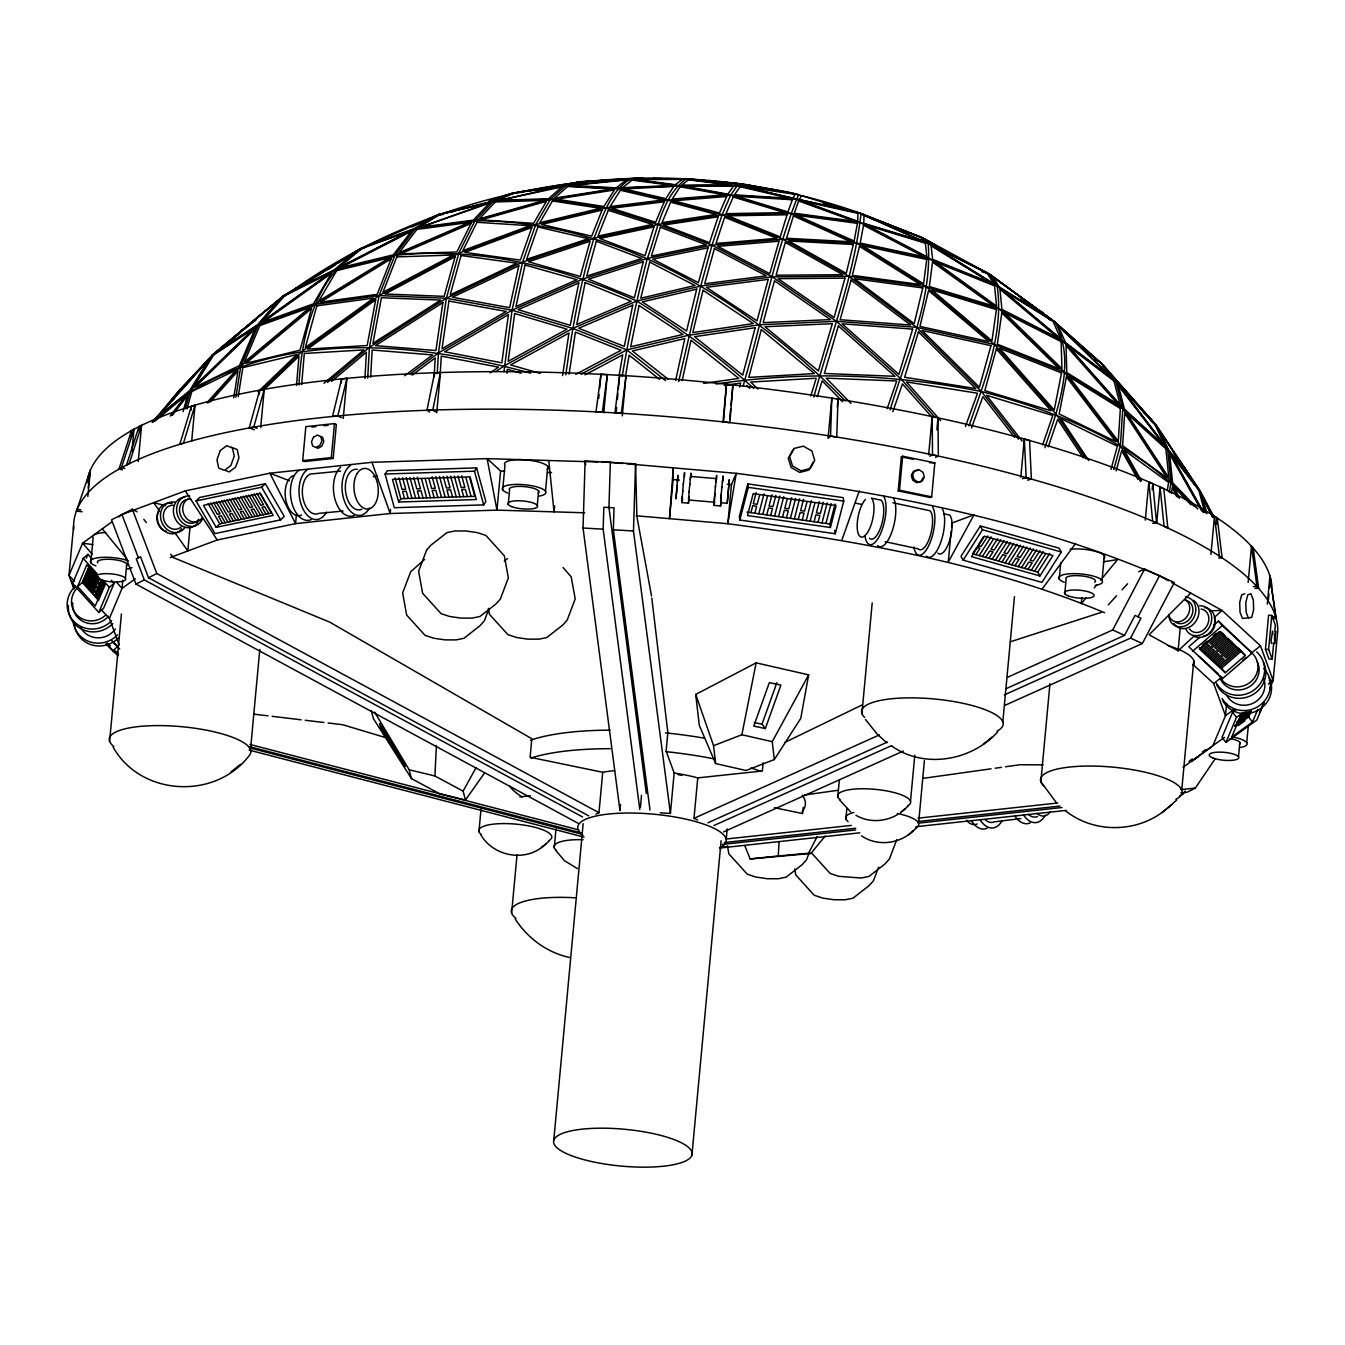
<?xml version="1.0" encoding="UTF-8"?>
<svg xmlns="http://www.w3.org/2000/svg" width="1345" height="1345" viewBox="0 0 1345 1345"><rect width="100%" height="100%" fill="white"/><g stroke="black" fill="none" stroke-linecap="round" stroke-linejoin="round"><path stroke-width="1.5" d="M673.122 479.56L673.29 467.841L669.491 518.666L673.122 479.56L679.376 480.098M230.163 341.529C394.623 185.728 648.643 137.308 861.002 213.502C854.109 276.313 830.353 336.25 813.826 397.01M620.533 804.411L619.961 810.48L583.041 527.997L585.125 460.881L635.563 463.857L636.874 516.396L651.552 596.087M639.8 809.455L603.148 529.19L603.838 507.233L614.043 507.822L613.354 529.795L650.005 810.06M601.988 462.108L610.344 462.361L608.949 507.536L646.323 793.483M660.277 812.851L670.415 813.456L633.478 530.989L635.563 463.857M830.537 436.083L831.815 398.137L838.019 399.112L836.741 437.058L830.537 436.083L828.083 438.336L831.815 398.137M371.321 710.832L373.372 718.533L411.503 778.654L439.68 793.785L465.454 800.023L463.083 791.129L434.923 775.981L436.385 745.584M682.386 496.171L681.915 502.576L688.489 503.198L688.976 499.247M684.471 476.752L684.538 472.599L683.344 484.368M688.791 496.725L688.489 503.198M690.893 477.307L690.943 473.154L690.304 479.476M716.549 479.543L716.616 475.39L715.422 487.159M722.971 480.098L723.022 475.962L721.845 487.714M364.932 378.483L366.412 352.239L331.408 381.459M367.706 378.096L369.421 347.38L379.071 295.597L394.842 255.382L415.319 228.583L438.487 214.46L580.821 181.642L630.082 179.204L685.984 179.087L742.558 183.895L758.815 187.611M370.632 377.239L372.161 350.019L432.636 354.912L404.643 375.709M434.284 374.162L435.208 357.955L412.108 375.12M437.226 373.742L438.436 352.962L446.355 298.271L458.796 253.263L474.953 220.731L493.497 201.162L512.899 192.957L565.757 185.644L630.082 179.204L677.577 185.492L730.604 195.193L790.776 213.519L856.95 243.294L926.302 286.771L994.459 344.505L1056.313 414.361L1086.003 458.981M440.235 374.145L441.278 356.106L498.491 367.168L490.034 372.918M744.743 845.501L750.157 858.951L778.251 855.975L779.058 841.852M677.544 482.183L677.863 475.256L675.93 498.877L677.258 485.595M682.134 498.491L682.806 490.673M688.556 499.062L689.212 491.228M714.212 501.298L715.439 486.268M714.867 493.464L713.993 505.367L720.567 506.006L721.054 502.038M720.617 501.853L721.861 486.823M721.29 494.035L720.567 506.006M503.971 371.674L512.058 310.224L522.617 262.107L535.697 224.649L550.408 199.329L565.757 185.644C643.313 193.377 721.828 175.724 798.611 194.504C774.468 254.07 762.699 318.261 744.811 379.929L743.297 385.813M506.964 373.237L507.284 369.287L521.103 373.221M726.485 384.233L723.526 421.943L729.915 422.633L732.89 384.922L726.485 384.233L722.954 422.414M296.488 385.275L298.977 356.223L263.2 390.554M298.993 384.838C301.499 329.945 319.538 260.325 378.13 241.898M301.65 384.586L304.306 353.483L363.94 349.902L324.01 383.241M640.455 807.235L641.498 795.248M682.655 491.513L683.361 483.477M689.077 492.068L689.783 484.032M73.571 525.996L68.998 575.458L73.925 588.925M88.182 488.067L90.3 470.33L87.862 496.456M90.838 562.782L93.124 538.05A21.957 5.834 5.3 0 1 105.734 532.57M130.969 436.671L131.524 430.652L133.979 429.274L131.928 451.365M122.782 580.216L122.008 588.454L109.399 618.414L119.083 644.827M109.601 741.347L121.42 613.959M138.585 430.686L138.955 426.668L141.595 425.323L138.232 461.503M125.421 578.249L126.749 563.874M191.024 410.275L191.393 406.257L195.042 405.164L191.679 441.328M190.116 526.265L187.829 550.962L174.85 532.654M259.333 394.169L259.703 390.151L264.242 389.327L260.695 427.508M250.506 749.669L259.804 649.416M296.337 515.387L295.564 523.625L217.184 540.001L170.21 557.553M302.692 460.646L305.853 426.651L334.468 423.591L336.351 424.448L333.19 458.46L304.575 461.503L302.692 460.646L331.324 457.603L333.19 458.46M331.324 457.603L334.468 423.591M341.294 382.871L341.664 378.853L346.943 378.332L343.21 418.514M390.588 509.402L390.201 513.521L295.564 523.625L269.857 473.205L185.291 490.858L121.941 514.53L118.663 516.917M434.233 376.768L434.62 372.75L440.454 372.531L436.721 412.73M371.96 462.293L487.125 458.628L500.592 471.002L496.961 510.125L390.201 513.521L371.96 462.293L269.857 473.205L289.41 480.737M502.677 489.899L504.98 465.168A21.957 5.834 5.3 0 1 527.61 460.074A21.957 5.834 5.3 0 1 547.146 469.439M508.242 504.476L509.57 490.101A14.879 3.951 5.3 0 1 524.92 486.655A14.879 3.951 5.3 0 1 538.168 492.993M478.938 831.698L481.056 808.715M537.26 505.367L538.605 490.975M545.498 491.194L547.785 466.463M511.621 913.104L517.052 854.63M554.628 505.67L554.056 511.857L548.743 460.494M554.241 847.787L555.973 828.991M598.727 398.423L599.113 394.404M599.668 388.369L600.963 374.313L607.335 374.633L603.787 412.814M616.279 411.503L616.649 407.485M617.389 399.448L617.943 393.412M618.313 389.394L619.625 375.322L626.013 375.709L622.281 415.891M553.787 1140.224L583.158 823.695M595.97 814.246L598.979 812.716L602.728 772.282A74.53 19.788 5.3 0 1 614.648 770.635M670.415 813.456L674.164 773.005L666.128 751.115L667.843 732.554L651.804 598.155M729.713 419.085L730.654 409.031M731.024 405.013L732.89 384.922M697.567 819.962L694.003 818.332L697.752 777.881L762.363 770.988L763.119 762.733M1168.418 580.721L1159.474 575.778C1025.176 518.346 880.37 491.833 736.219 473.339L731.461 484.637L727.83 523.743C855.823 540.589 984.826 562.765 1104.581 612.698M691.935 1155.136A69.57 18.477 5.3 0 0 593.195 1128.354A69.57 18.477 5.3 0 0 583.461 1159.541A69.57 18.477 5.3 0 0 691.935 1155.136L721.105 840.692M727.191 828.89L726.266 839.011L851.351 825.41M837.279 407.165L838.019 399.112M803.234 807.387L802.662 813.557L774.401 807.723M837.784 796.879L839.347 780.167M845.887 818.937L846.846 808.496M861.926 713.607L872.199 602.913M898.191 490.891L901.335 456.88L902.663 456.207L934.842 462.865L931.681 496.86L930.37 497.532L898.191 490.891L899.502 490.219L931.681 496.86M899.502 490.219L902.663 456.207M928.655 454.795L932.186 416.614L937.986 417.841L938.339 456.073L935.616 457.384M936.877 429.896L937.986 417.841M910.515 801.166L914.785 755.234M918.601 823.224L924.418 760.581M951.117 531.275L948.259 562.16L974.049 514.765L951.89 523.054L951.503 527.156M1020.805 477.223L1024.335 439.042L1029.564 440.487L1031.38 479.089L1027.681 480.148M1002.832 721.929L1014.466 596.608M1059.221 579.14L1060.751 562.647M1049.957 683.63L1040.845 781.798L1056.262 802.511M1064.786 593.733L1066.114 579.342A14.879 3.951 5.3 0 1 1081.464 575.895A14.879 3.951 5.3 0 1 1094.712 582.25M1081.834 597.533L1081.262 603.703L1086.441 597.415M1102.026 580.435L1104.329 555.704M1145.301 520.128L1148.832 481.947L1152.749 483.645L1156.582 522.936L1152.799 523.39M1152.194 489.681L1152.749 483.645M1156.7 523.121L1160.062 486.94L1163.812 488.672L1167.813 528.03L1164.064 526.315L1160.062 486.94M1190.745 593.095L1149.118 634.756L1178.085 650.795L1180.187 628.149M1181.751 790.12L1193.772 660.63M1210.937 554.443L1214.485 516.261L1217.242 518.044L1222.117 557.872L1218.671 558.024M1216.687 524.079L1217.242 518.044M1226.64 703.334L1225.497 715.691L1212.887 745.651L1183.045 767.356M1248.143 582.452L1251.506 546.289L1253.17 548.087L1258.651 588.404L1254.969 588.353M1252.8 552.106L1253.17 548.087M1238.51 756.731L1239.838 742.356M1246.731 742.558L1248.261 726.081M1267.309 604.174L1269.915 576.047L1276.22 618.599L1272.42 618.364M1268.402 599.904L1268.957 593.885M1269.512 587.849L1270.453 577.812M1273.665 643.145L1272.185 659.151L1268.991 658.966L1265.443 649.265L1268.587 615.253L1271.782 615.438L1275.346 625.139L1274.791 631.141M1272.185 659.151L1268.621 649.45L1271.782 615.438M1269.949 688.018L1273.16 680.419L1277.75 630.956A604.493 160.526 5.3 0 0 670.92 416.9A604.493 160.526 5.3 0 0 73.689 529.745M689.766 484.923L690.473 477.122M682.083 502.643L682.571 498.692M715.96 481.729L716.347 478.618L690.809 476.433M714.145 505.434L714.632 501.483M722.383 482.283L722.887 479.224M727.241 503.349L729.309 479.778L727.241 503.349L720.701 502.727M619.625 375.322L614.934 412.898L621.323 413.268L626.013 375.709M600.963 374.313L595.986 411.856L602.341 412.175L607.335 374.633M562.58 375.574L568.952 333.072L510.612 364.949L540.253 373.406M565.825 374.851C572.096 328.735 580.283 282.786 593.969 238.233C602.644 217.033 609.436 192.066 630.082 179.204M569.103 374.196L575.408 332.131L621.054 350.288L575.744 374.364M233.727 397.918L237.981 370.985L210.089 402.105M235.896 397.178L240.772 366.21L258.324 324.801L283.543 295.648L314.209 277.894L360.544 248.421L493.497 201.162L550.408 199.329L618.296 188.569L668.146 200.22L722.114 214.746L782.891 239.242L848.813 276.28L916.55 327.323L981.463 391.563L1018.434 439.159M238.216 396.691L242.806 367.639L296.808 354.576L258.005 391.815M1167.241 490.622L1168.62 482.435L1124.269 450.289L1141.502 480.955M1169.326 492.27L1171.007 482.3L1167.645 449.196L1155.826 424.684L1102.093 364.007L1055.152 322.161L989.332 273.993L922.62 237.83L861.002 213.502L737.379 185.543L685.984 179.087C661.337 197.295 657.47 231.559 647.315 258.492C637.16 297.363 628.788 336.687 622.214 376.331M1171.327 493.447L1172.336 487.445L1176.673 496.624M619.137 375.524L622.735 354.828L585.075 374.835M625.526 375.894L629.124 355.214L659.739 379.458M808.664 674.854L800.746 718.398L774.317 759.555L746.021 770.5L715.641 763.573L699.299 725.342L695.718 694.423L756.142 662.866L808.664 674.854L772.249 741.667L774.317 759.555M715.641 763.573L713.573 745.685L741.868 734.74L756.142 662.866M429.576 412.041L426.953 410.275L434.62 372.75M435.41 411.839L432.787 410.057L440.454 372.531M675.627 380.484L684.824 338.587L632.402 350.961L668.23 379.324M678.67 381.509L700.745 286.065L712.026 245.21L722.114 214.746L730.604 195.193L737.379 185.543L742.558 183.895M682.167 380.585L691.011 340.285L738.792 378.416L703.603 383.409M341.664 378.853L332.501 416.479L337.78 415.958L341.395 417.656M337.78 415.958L346.943 378.332M739.683 386.99L740.692 383.056L724.148 385.41M747.786 483.881L739.33 516.53L739.834 520.011L835.279 533.763L843.735 501.097L843.231 497.633L747.786 483.881L748.291 487.344L739.834 520.011M750.93 512.664L752.729 505.703L756.68 506.258L754.881 513.218M756.142 492.556L753.25 503.736L757.185 504.308L759.606 494.994M758.832 513.79L763.994 493.834M762.783 514.362L767.44 496.389M766.734 514.933L768.533 507.973L772.484 508.545L770.668 515.505M771.929 494.842L769.037 506.006L772.988 506.577L775.88 495.397M774.619 516.076L779.797 496.103M778.57 516.631L783.748 496.675M782.521 517.203L784.32 510.243L788.271 510.814L786.472 517.775M787.245 498.978L784.824 508.292L788.775 508.864L791.667 497.684M790.423 518.346L795.584 498.39M794.357 518.918L799.535 498.945M798.308 519.489L800.107 512.529L804.058 513.101L802.259 520.061M803.52 499.382L800.628 510.562L804.562 511.134L806.983 501.82M806.21 520.616L811.371 500.659M810.161 521.188L814.801 503.215M814.095 521.759L815.911 514.799L819.862 515.37L818.046 522.331M819.307 501.668L816.415 512.832L820.366 513.403L823.258 502.223M821.997 522.902L827.175 502.929M825.948 523.474L831.126 503.501M830.403 527.509L836.086 505.552L753.183 493.598L747.484 515.555L830.403 527.509L829.899 524.029L835.06 504.072M183.054 411.688L187.527 395.514L172.21 415.386M185.358 408.695L190.334 390.706L212.695 354.794L242.722 329.542M187.005 408.93L191.814 391.546L236.316 369.942L207.063 402.592M1110.987 469.371L1117.392 446.187L1060.835 418.614L1088.744 460.562M1113.778 469.607L1120.402 445.615L1122.772 408.51L1115.879 381.509L1055.152 322.161L989.332 273.993L928.201 243.378L861.002 213.502M1116.115 470.884L1121.713 450.659L1137.786 479.308M254.289 429.744L249.228 427.945L259.703 390.151M249.228 427.945L253.751 427.122L264.242 389.327M191.393 406.257L179.81 444.321L183.458 443.228L195.042 405.164M810.766 396.018L816.213 378.231L750.695 382.064L757.992 389.024M817.256 396.758L822.148 380.803L842.693 401.785M138.955 426.668L126.531 465.067L129.17 463.722L141.595 425.323M122.513 469.792L118.982 469.102L131.524 430.652M118.982 469.102L121.42 467.724L133.979 429.274M82.146 511.756L76.446 511.117L90.3 470.33M1042.678 444.909L1052.748 415.454L986.557 395.296L1022.082 441.025M1044.897 447.75C1057.859 408.325 1076.269 361.771 1055.152 322.161L928.201 243.378L922.62 237.83L858.564 212.762L823.106 203.246M1048.259 446.826L1057.658 419.371L1083.246 457.855M887.179 408.611L896.728 380.988L826.2 378.147L850.965 403.433M890.155 409.771C906.177 356.139 932.522 300.271 928.201 243.378L860.783 222.833L795.887 199.228L730.604 195.193L668.146 200.22L606.074 207.903L535.697 224.649L458.796 253.263L379.071 295.597L301.852 351.432L261.216 390.403M892.845 411.671L902.461 383.897L932.438 417.74M841.852 540.186L859.236 491.059M765.339 728.57L753.755 726.081L769.34 682.638L780.907 685.109L765.339 728.57L762.01 724.182L776.872 682.705M965.441 426.516L977.512 393.228L906.429 381.93L940.626 420.548M968.988 425.995C984.355 381.207 1004.194 334.199 997.183 285.997L989.332 273.993L981.749 271.69M971.527 427.962L982.892 396.607L1014.567 437.377M76.446 511.117L77.069 509.452L80.868 509.889M488.723 609.285L484.351 620.852L479.997 625.728L463.941 638.287L456.089 639.901L445.01 639.884L433.662 638.219L425.087 635.378L406.644 615.052L402.643 592.96L410.662 571.776L424.65 559.352M808.782 853.907L806.596 859.69L802.242 864.583L786.186 877.125L778.335 878.739L767.255 878.722L755.907 877.074L747.332 874.233L728.889 853.89L727.443 845.87M878.588 867.239L873.477 880.723L869.122 885.615L853.066 898.157L845.215 899.771L834.135 899.755L822.787 898.107L814.213 895.266L795.769 874.922L794.676 868.904M896.728 839.7L889.448 858.967L885.077 863.843L869.038 876.402L861.17 878.016L838.742 876.335L830.184 873.493L811.741 853.167M92.082 558.915L87.946 554.342L83.188 558.377L72.63 583.461L98.807 612.412L103.565 608.377L114.123 583.31L111.366 580.267M86.315 558.209L87.946 554.342M77.606 586.554L86.786 564.782L104.389 584.251L95.209 606.023L77.606 586.554L82.364 582.519L89.358 565.926M98.807 612.412L109.365 587.345L114.123 583.31M1235.836 709.908L1232.575 712.262L1222.017 737.346L1225.934 742.39L1256.869 720.012L1264.182 702.645M1225.934 742.39L1236.492 717.305L1243.015 712.598M1241.031 714.514L1241.469 713.472M1240.863 715.288L1231.684 737.077L1252.498 722.03L1257.861 709.319M1235.786 726.25L1248.58 716.986L1251.203 710.765L1238.409 720.029M1259.542 712.732L1263.543 703.233M778.251 855.975L808.597 853.218L817.172 836.472M1007.556 677.275L1112.718 629.964L1144.645 569.002L1174.303 582.553L1142.359 643.532L1004.698 705.452M1006.06 688.674L1124.538 635.378L1134.995 615.422L1140.997 618.162L1130.54 638.118L1004.412 694.861M1137.988 616.8L1159.474 575.778M923.023 477.744L920.905 481.762L916.601 482.72L912.633 480.064L911.322 475.34L913.44 471.322L917.744 470.363M792.76 450.037L788.271 458.241L791.146 467.522L799.67 472.414L808.866 470.077L813.355 461.856M463.083 791.129L476.13 767.575M172.278 400.827L175.422 395.598L158.676 416.815M173.572 399.566L175.691 396.069M980.354 525.945L961.002 556.359L963.154 560.176L1041.955 582.402L1061.306 552.005L1059.154 548.188L980.354 525.945L982.506 529.762L1061.306 552.005M963.154 560.176L982.506 529.762M978.992 543.716L983.414 536.773M975.865 554.678L979.984 548.188L976.722 547.28L972.603 553.753L1037.785 572.146L1039.937 575.963L1052.95 555.519L984.506 536.201L971.494 556.645L1039.937 575.963M987.768 535.966L981.144 546.373L977.882 545.448M979.126 555.603L991.046 536.857M982.371 556.511L993.232 539.479M985.633 557.435L989.769 550.946L993.013 551.87L988.894 558.36M997.553 538.723L990.929 549.13L994.19 550.055L1000.814 539.648M992.156 559.268L1004.093 540.522M995.418 560.192L1007.338 541.447M998.679 561.117L1002.798 554.628L1006.06 555.552L1001.941 562.025M1010.583 542.405L1003.958 552.812L1007.22 553.72L1013.844 543.313M1005.186 562.95L1017.123 544.204M1008.447 563.874L1020.384 545.129M1011.709 564.799L1015.828 558.309L1019.09 559.234L1014.971 565.707M1023.629 546.087L1017.005 556.494L1020.25 557.402L1026.874 546.995M1018.232 566.632L1030.152 547.886M1021.494 567.556L1033.414 548.81M1024.755 568.464L1028.875 561.991L1032.136 562.916L1028 569.389M1036.659 549.752L1030.035 560.159L1033.296 561.084L1039.92 550.677M1031.262 570.314L1043.199 551.568M1034.524 571.221L1045.368 554.19M1037.785 572.146L1049.722 553.4M385.09 474.028L387.276 470.716L476.634 467.875L485.848 501.567L483.662 504.879L394.304 507.721L385.09 474.028L474.466 471.187L476.634 467.875M398.675 502.021L392.471 479.358L470.094 476.887L476.281 499.55L398.675 502.021L400.844 498.709L395.178 477.929M1185.164 790.995L1182.86 794.391L1179.548 796.089M1180.826 792.928L1187.08 792.255L1195.369 788.035L1215.325 758.58M465.454 800.023L484.368 773.224M1042.392 588.723L1075.596 543.43M170.26 416.008L186.501 394.926L154.826 421.187M171.202 415.521L190.334 390.706L258.324 324.801L335.14 269.824L415.319 228.583L474.953 220.731L550.408 199.329L606.074 207.903L657.94 224.497L712.026 245.21L772.232 276.851L836.388 321.287L900.898 378.752L935.246 417.555M157.079 418.295L175.253 395.279M157.113 418.345L178.835 390.823L212.695 354.794L283.543 295.648L335.14 269.824L394.842 255.382L474.953 220.731C618.128 220.395 748.039 301.549 845.299 400.928M238.368 334.804L242.234 329.928L255.819 320.11M1094.225 587.95L1096.814 584.806M1100.698 580.082L1117.544 559.604L1103.253 561.79M750.157 858.951L810.867 853.453L825.292 835.968M152.304 422.448L179.188 390.588M207.819 402.979L240.772 366.21L314.848 304.39L394.842 255.382C478.047 246.488 561.302 266.68 636.79 301.045C678.065 326.801 717.742 355.383 753.603 388.318M1108.297 604.813L1116.569 595.785M1122.083 589.766L1127.614 583.747M212.476 355.299L182.97 386.704L190.435 379.525M106.003 643.851L112.946 650.98L117.519 646.441L111.971 640.741M230.735 340.823L236.703 335.09L213.989 354.021M190.923 379.223L178.835 390.823L183.979 387.377M183.223 387.074L190.62 379.962M230.6 341.563L238.015 334.451M196.067 500.912L199.716 497.448L265.335 483.729L284.232 516.396L280.584 519.876L214.965 533.578L196.067 500.912L261.67 487.209L265.335 483.729M216.175 527.324L273.169 515.421L260.459 493.464L203.465 505.367L216.175 527.324L219.823 523.861L271.387 513.084L259.669 492.808M113.131 747.164C141.023 796.778 216.629 800.157 249.968 754.562A71.1 18.88 5.3 0 0 172.917 726.031A71.1 18.88 5.3 0 0 113.854 746.525M544.069 845.484L549.029 841.129M902.932 810.665L907.892 806.311M892.071 746.307C924.688 769.138 971.611 760.766 997.755 731.882M911.019 832.723L915.979 828.369M1167.056 808.513L1176.673 800.073M1178.085 650.795L1194.747 635.479M1214.434 617.372L1222.017 610.411L1260.467 645.802L1273.16 680.419L1268.234 684.067M1272.034 642.91L1271.412 643.482L1271.126 640.422L1272.555 631.108L1272.841 634.167M1199.74 637.295L1188.795 646.743L1222.353 678.754L1252.094 653.098L1218.536 621.087L1213.829 625.139M1192.527 651.283L1222.252 625.627L1252.094 653.098M1202.396 645.112L1207.02 641.128M1213.173 635.815L1216.25 633.159M1200.547 648.895L1220.554 631.646L1225.497 636.185L1205.49 653.435M1201.791 650.038L1208.129 644.558L1209.357 645.701L1203.018 651.165M1221.781 632.772L1209.912 643.028L1211.139 644.154L1223.025 633.915M1204.263 652.308L1224.253 635.059M1206.717 654.578L1213.055 649.114L1214.3 650.24L1207.961 655.704M1226.724 637.328L1214.854 647.567L1216.082 648.71L1227.951 638.455L1232.894 643.011L1221.025 653.25L1219.78 652.106L1231.667 641.868M1209.189 656.848L1229.196 639.598M1210.433 657.991L1230.423 640.724M1211.66 659.117L1217.998 653.653L1219.226 654.78L1212.887 660.26M1214.131 661.387L1234.122 644.137M1215.359 662.53L1235.366 645.281M1216.603 663.657L1222.941 658.193L1224.169 659.336L1217.83 664.8M1236.593 646.407L1224.723 656.663L1225.951 657.789L1237.837 647.55L1245.268 655.486L1225.261 672.735L1199.353 648.895L1219.343 631.629L1245.268 655.486M1219.074 665.943L1239.064 648.677M1220.302 667.07L1240.292 649.82M1199.32 647.752L1221.529 668.213L1241.536 650.946M327.592 382.299L369.421 347.38L446.355 298.271L522.617 262.107L593.969 238.233L657.94 224.497L722.114 214.746L790.776 213.519L860.783 222.833L929.916 258.963L997.183 285.997L1063.609 341.697L1115.879 381.509L1155.826 424.684L1194.31 484.183M1233.718 709.605L1225.497 715.691L1213.728 683.613L1221.798 677.09M1242.746 660.143L1245.958 657.537M1250.8 653.62L1260.467 645.802M230.869 772.03L240.486 764.296M480.753 834.707C493.178 856.227 524.886 862.464 543.733 845.736M983.195 744.289L992.812 736.556M902.596 810.934L900.377 812.716L905.336 808.732M861.439 835.817C876.15 845.971 897.165 844.475 910.683 832.975M1065.728 810.934C1094.527 833.9 1138.526 832.958 1166.418 809.017M541.514 847.535L546.49 843.55M908.463 834.774L913.44 830.773M1162.114 812.481L1171.73 804.747M504.291 561.134L507.485 558.629M410.158 373.977L438.436 352.962L512.058 310.224L582.688 279.104L647.315 258.492L712.026 245.21L782.891 239.242L856.95 243.294L929.916 258.963L999.469 309.047L1064.534 372.397L1120.402 445.615L1140.493 481.409M112.106 521.675L82.617 543.145L68.998 575.458L74.563 581.393M135.273 578.804L122.008 588.454L116.578 582.2M255.516 320.144L247.11 326.213L283.106 296.337L295.312 289.326M310.157 280.836L313.553 278.381M246.925 327.003L250.254 324.599M1240.157 715.876L1245.672 711.824M1239.72 716.919L1246.126 712.295M1247.454 712.043L1239.283 718.667L1248.563 711.959M1236.358 722.215L1250.766 711.808M1250.329 712.85L1237.534 722.82L1249.892 713.876M1235.063 725.342L1249.455 714.918M1234.626 726.367L1249.017 715.96M1238.308 725.577L1244.814 720.87M1189.047 761.304L1192.359 758.967M1202.312 751.973L1205.624 749.636M1194.646 758.916L1211.391 747.114M1212.887 745.651L1224.538 737.413M1191.569 761.505L1198.311 756.764M495.918 371.539L504.442 365.739L572.785 328.399L636.79 301.045L700.745 286.065L772.232 276.851L848.813 276.28L926.302 286.771L999.469 309.047L1063.609 341.697L1122.772 408.51L1167.645 449.196L1200.026 490.959L1214.552 517.825M327.945 269.572L335.039 265.049M338.587 262.779L359.838 249.228L365.42 247.245M419.69 226.784L439.815 214.527L487.596 202.96M316.142 447.448L319.975 445.245L321.909 440.706L320.799 436.503M897.67 814.532C885.128 821.997 868.601 822.871 855.924 815.255M581.074 374.179L626.804 349.885L688.825 335.258L759.253 324.817L836.388 321.287L916.55 327.323L994.459 344.505L1064.534 372.397L1122.772 408.51L1171.007 482.3L1178.17 497.448M137.106 511.806L132.348 509.234L111.551 519.826L135.996 584.117L578.182 823.308M135.996 584.117L144.302 579.897L582.587 816.97M144.302 579.897L136.299 558.847L140.502 556.712L148.505 577.745L156.793 573.525L598.979 812.716M934.842 462.865L929.496 462.697M784.858 742.373L862.313 704.864M411.923 227.07L438.487 214.46L442.471 213.821M424.398 221.622L437.478 215.335L443.631 214.343M929.815 456.157L932.522 454.845L938.339 456.073M1138.643 571.692L1144.645 569.002M694.003 818.332L879.462 734.891M707.941 822.787L887.565 741.969M713.943 825.527L891.668 745.584M723.644 831.882L903.369 751.048M242.234 329.928L245.95 328.298M508.713 194.285L492.018 201.346L444.657 212.796M497.801 200.052L514.429 193.024L559.739 186.753M489.059 201.077L506.779 194.874M497.347 198.404L512.899 192.957M497.936 198.589L511.571 193.814M1244.764 593.75L1241.67 594.809L1239.703 602.493L1240.04 612.294L1242.477 618.481L1251.691 617.405L1253.658 609.722L1253.321 599.92L1250.884 593.75L1247.773 594.809L1245.806 602.51L1246.142 612.311L1248.58 618.481M1010.263 641.817L1101.387 612.345M734.555 185.072L738.808 183.71M741.095 185.929L745.382 184.551L795.5 194.033M1022.469 478.702L1026.168 477.643L1031.38 479.089M569.91 185.106L582.587 181.743L624.046 179.692M566.615 184.786L574.466 182.886M572.667 183.609L580.821 181.642M443.009 213.3L453.231 211.669M628.687 179.406L634.689 178.498M628.989 179.709L640.993 177.893L628.065 179.255M632.772 179.574L636.925 178.952M716.011 384.014C804.075 370.867 894.223 373.96 981.463 391.563C1059.776 411.721 1139.114 444.354 1193.839 506.14M804.377 795.013L837.582 790.356M922.653 778.419L991.13 768.802M995.283 768.214L1001.504 767.339M1005.656 766.751L1020.182 764.717L1043.064 764.901M518.481 192.083L564.211 185.761L577.257 182.298L517.321 192.402L521.305 192.52M1020.805 818.567L994.443 821.829A20.377 11.954 82.9 0 1 985.162 819.677M634.016 179.137L642.994 178.044M719.491 847.619L727.729 846.627M918.063 818.163L1057.758 802.982M1180.775 789.616L1195.369 788.035M724.451 842.525L855.723 828.251M918.248 821.459L1059.961 806.058M722.315 844.441L855.689 829.949M918.215 823.157L1061.995 807.521M720.063 848.006L859.758 832.824M916.046 826.704L1066.165 810.396M311.821 427.071L315.907 426.634M324.078 425.76L328.163 425.323M373.254 476.601L377.373 476.164M519.943 796.879L530.367 795.769M340.588 471.12L310.241 474.045A20.377 12.071 84.5 0 0 303.096 498.827A20.377 12.071 84.5 0 0 318.782 513.386L343.059 511.05M689.228 179.608L703.485 181.003M584.957 181.609L637.11 178.162M426.953 410.275L432.787 410.057M400.844 498.709L474.768 496.355L469.607 477.475M1209.928 610.798L1222.017 610.411L1171.63 582.503M1253.305 586.554L1256.987 586.605L1258.651 588.404M652.897 178.465L687.026 179.389M683.697 179.036L695.97 179.591M598.021 461.991L487.125 458.628L496.961 510.125L584.655 512.781M500.592 471.002L504.661 471.137M547.482 472.431L551.568 472.549M583.041 527.997L603.148 529.19M613.354 529.795L633.478 530.989M1265.443 649.265L1268.621 649.45M1271.882 616.598L1275.682 616.851L1276.22 618.599M690.069 179.406L735.833 183.29M610.344 462.361L622.735 463.437M626.585 463.773L736.219 473.339L727.83 523.743L636.168 515.757M727.292 484.284L731.461 484.637M688.758 499.987L714.414 502.223M1269.159 680.066L1273.16 680.419M739.649 183.845L699.904 180.146L703.99 180.818M808.597 853.218L810.867 853.453M253.549 714.111L268.042 715.843M272.194 716.33L301.179 719.794M305.332 720.281L323.96 722.5M328.096 722.988L342.605 724.72L384.855 737.363M748.291 487.344L843.735 501.097M746.979 512.092L829.899 524.029M92.855 544.624L82.617 543.145L92.116 554.073M697.332 180.314L701.333 180.97M121.42 467.724L124.95 468.413M901.335 456.88L913.406 459.368M855.706 503.181L861.842 504.459M602.728 772.282L530.098 757.269L531.813 738.724L329.643 622.096L173.27 557.553L170.714 554.224M754.293 722.534L762.01 724.182M892.912 502.761L930.017 510.781A20.377 7.397 -77.8 0 1 930.236 535.898A20.377 7.397 -77.8 0 1 918.332 548.861L885.128 541.682M943.686 513.74L949.553 515.017A20.377 7.397 -77.8 0 1 949.755 540.118A20.377 7.397 -77.8 0 1 937.869 553.098M749.182 185.257L765.54 189.006M741.868 734.74L772.249 741.667M165.57 505.586L153.616 502.694L159.517 511.016M374.65 712.144L409.132 769.743L434.923 775.981M570.179 957.623C547.482 952.899 527.643 938.306 515.152 918.921M249.901 744.441L578.77 829.882M249.514 746.677L582.284 833.143M249.43 747.837L582.2 834.303M249.094 750.09L584.049 837.128M837.599 207.483L843.449 209.063M847.367 210.106L853.234 211.686M530.518 373.187C407.182 339.041 251.902 325.591 152.388 422.162L212.695 354.794L258.324 324.801L314.848 304.39L379.071 295.597L446.355 298.271L512.058 310.224L572.785 328.399L626.804 349.885L665.59 380.601M981.85 271.001L985.734 272.178M861.725 213.989L920.098 236.989L924.872 241.747M253.751 427.122L257.13 428.315M919.089 236.703L867.105 216.36L874.62 220.109M231.475 447.229L237.241 449.583L238.956 457.788L235.627 467.068L229.188 471.961L225.355 470.397M577.425 868.618L564.53 860.75L556.057 850.78M1156.582 522.936L1152.665 521.238L1148.832 481.947M1112.718 629.964L1124.538 635.378M1130.54 638.118L1142.359 643.532M858.564 212.762L867.912 217.217M1094.931 359.266L1098.344 361.099L1082.742 347.699M148.505 577.745L588.639 815.827M928.823 241.327L949.805 253.734M922.62 237.83L942.257 249.43M924.772 239.46L930.152 242.638M933.749 244.773L939.129 247.951M1222.117 557.872L1219.36 556.09L1214.485 516.261M1023.444 300.019L1035.717 308.022L991.097 275.523M1020.956 298.59L1041.602 312.057L1049.672 318.916M1032.54 306.559L1037.735 309.955M1039.971 310.88L1056.598 323.54M886.809 742.743L877.344 734.32L865.457 719.424M850.628 811.926L839.616 799.888M1063.861 331.089L1067.073 333.93M1071.847 338.032L1102.093 364.007L1114.971 379.71M1050.008 319.589L1046.881 316.899L1049.772 319.774M1062.483 330.298L1067.157 334.317M1073.394 339.663L1079.631 345.026M1060.112 326.818L1100.681 362.982L1112.601 378.113M1199.236 656.36L1218.62 674.215M1192.948 664.464L1213.728 683.613M107.365 643.162L110.34 645.903M115.367 650.963L118.41 653.771M118.444 655.587L106.625 644.255M112.946 650.98L117.418 655.099M1143.317 412.394L1152.362 420.935L1105.187 367.588M1149.941 419.119L1155.826 424.684L1200.026 490.959L1212.669 516.732M1150.429 420.38L1156.414 426.046M746.727 385.41L749.77 388.318M1041.602 312.057L1044.544 314.982M925.814 239.679L930.605 244.437M112.392 641.515L119.705 648.996M1197.739 508.965L1172.571 482.687L1169.662 453.988L1201.724 510.932M1190.981 504.795L1174.219 487.277L1179.447 498.339M101.026 609.52L109.399 618.414M83.188 558.377L96.974 573.626M102.489 579.729L109.365 587.345M92.065 568.918L94.772 571.911M88.921 566.968L105.162 584.941M88.484 567.993L98.942 579.561L98.504 580.603L88.047 569.036M104.691 585.932L100.505 581.309L100.068 582.335L104.254 586.975M87.61 570.078L103.851 588.051M87.173 571.104L103.414 589.093M86.736 572.146L97.193 583.713L96.756 584.756L86.299 573.189M102.943 590.085L98.757 585.445L98.319 586.487L102.506 591.111M85.861 574.231L102.102 592.203M85.424 575.256L101.665 593.229M84.987 576.299L95.445 587.866L95.007 588.891L84.55 577.341M101.194 594.221L97.008 589.598L96.571 590.64L100.757 595.263M84.113 578.367L100.354 596.339M83.676 579.409L99.917 597.382M83.239 580.452L93.696 592.019L93.259 593.044L82.802 581.477M99.446 598.374L95.26 593.75L94.822 594.793L99.009 599.416M82.364 582.519L98.605 600.492M563.051 567.523L571.205 576.837L575.206 598.928L567.187 620.112L562.832 625.005L546.776 637.547L538.925 639.161L527.845 639.144L516.497 637.496L507.922 634.655L489.479 614.312L488.403 608.293M1218.536 621.087L1222.252 625.627M1221.529 668.213L1225.261 672.735M1219.865 675.728L1222.353 678.754M1106.565 369.219L1125.765 392.656M1102.934 365.621L1105.59 368.866M102.27 528.837L127.153 559.201M1102.093 364.007L1117.056 382.669M1173.277 452.878L1180.927 462.714M1175.9 456.577L1184.71 467.925L1187.416 473.44M1248.58 716.986L1252.498 722.03M1232.575 712.262L1236.492 717.305M143.814 519.304L146.37 522.633M1115.879 381.509L1167.645 449.196L1203.035 512.058M1184.004 466.866L1200.48 492.018M185.291 490.858L217.184 540.001M1187.551 472.583L1191.754 479.694M1204.347 501.063L1213.795 517.068M1206.028 504.072L1209.239 509.486M1211.357 513.101L1213.493 516.715M1188.207 474.348L1190.291 477.912M1207.104 506.376L1209.205 509.94M1211.29 513.504L1213.392 517.052M261.67 487.209L280.584 519.876M256.912 493.312L263.519 504.728L260.796 505.3L254.205 493.884M268.681 513.655L264.646 506.695L261.939 507.267L265.974 514.227M251.515 494.506L263.25 514.782M248.808 495.078L260.543 515.354M246.051 495.582L252.658 506.998L249.951 507.569L243.344 496.154M257.82 515.925L253.802 508.965L251.078 509.52L255.113 516.48M240.671 496.776L252.389 517.052M237.947 497.347L249.682 517.623M235.207 497.852L241.814 509.267L239.091 509.839L232.483 498.423M246.976 518.195L242.941 511.234L240.234 511.789L244.252 518.75M229.81 499.045L241.545 519.321M227.086 499.617L238.822 519.893M224.346 500.121L230.953 511.537L228.23 512.109L221.639 500.693M236.115 520.465L232.08 513.487L229.373 514.059L233.391 521.019M218.949 501.315L230.684 521.591M216.242 501.887L227.977 522.163M213.485 502.391L220.092 513.807L217.386 514.378L210.778 502.963M225.254 522.717L221.236 515.757L218.512 516.329L222.547 523.289M208.088 503.585L219.823 523.861M1203.758 512.563L1170.991 454.375L1198.866 490.303L1204.733 512.21M1202.8 496.355L1212.837 516.783M1212.282 516.598L1202.144 495.969L1206.919 513.74M132.348 509.234L156.793 573.525M121.941 514.53L138.4 557.788M71.453 580.603L74.311 588.37M695.718 694.423L713.573 745.685M474.466 471.187L483.662 504.879M465.908 477.593L471.069 496.473M461.705 475.844L464.866 487.378L461.167 487.495L458.023 475.962M467.387 496.591L465.42 489.412L461.722 489.53L463.689 496.708M454.307 476.046L459.99 496.826M450.609 476.164L456.291 496.944M446.927 476.315L450.087 487.848L446.389 487.966L443.228 476.433M452.592 497.062L450.625 489.883L446.943 490L448.894 497.179M439.529 476.517L445.195 497.297M435.83 476.634L441.513 497.415M432.149 476.786L435.292 488.319L431.594 488.437L428.971 478.837M437.814 497.532L435.847 490.353L432.149 490.471L434.116 497.65M425.255 478.887L430.417 497.768M421.557 479.005L426.718 497.885M417.353 477.256L420.514 488.79L416.815 488.907L413.655 477.374M423.019 498.003L421.069 490.824L417.37 490.942L419.321 498.121M409.956 477.458L415.639 498.238M406.257 477.576L411.94 498.356M402.575 477.727L405.719 489.261L402.02 489.378L398.877 477.845M408.241 498.474L406.274 491.295L402.575 491.413L404.542 498.591M1200.026 490.959L1205.944 513.017M409.132 769.743L411.503 778.654M834.774 530.283L835.279 533.763M1269.915 576.047L1275.682 616.851M1251.506 546.289L1256.987 586.605M585.125 460.881L585.663 464.933M1024.335 439.042L1026.168 477.643M932.186 416.614L932.522 454.845M674.164 773.005A74.53 19.788 5.3 0 1 698.307 778.032M583.058 835.346A74.53 19.788 5.3 0 1 650.913 813.944A74.53 19.788 5.3 0 1 721.66 846.762M87.072 482.771A594.927 157.987 5.3 0 1 434.065 372.767M438.268 372.615A594.927 157.987 5.3 0 1 832.404 398.238M836.472 398.877A594.927 157.987 5.3 0 1 933.699 416.933M937.784 417.807A594.927 157.987 5.3 0 1 1271.832 586.252M522.196 796.997A150.018 39.846 5.3 0 1 509.705 786.27M530.972 758.025A150.018 39.846 5.3 0 1 610.327 748.694M665.926 751.653A150.018 39.846 5.3 0 1 715.204 759.101M750.93 768.012A150.018 39.846 5.3 0 1 760.497 771.139M802.242 795.147A150.018 39.846 5.3 0 1 802.024 811.758M530.586 740.187A150.018 39.846 5.3 0 1 609.941 730.15M665.573 732.89A150.018 39.846 5.3 0 1 704.393 738.186M131.961 567.657A21.957 5.834 5.3 0 1 126.817 569.053M95.932 565.926A21.957 5.834 5.3 0 1 97.664 557.805A21.957 5.834 5.3 0 1 128.548 560.932M97.731 562.983A14.879 3.951 5.3 0 1 113.064 559.537A14.879 3.951 5.3 0 1 126.329 565.875M118.696 637.648A25.925 24.849 -22.7 0 1 92.082 645.012A25.925 24.849 -22.7 0 1 74.463 625.106M106.087 614.699A20.377 19.536 -22.7 0 1 77.438 615.556A20.377 19.536 -22.7 0 1 77.405 587.765M115.401 628.972A20.377 19.536 -22.7 0 1 80.448 626.989M112.795 623.542A25.925 24.849 -22.7 0 1 83.508 629.981A25.925 24.849 -22.7 0 1 68.427 605.435M111.618 620.717A25.925 24.849 -22.7 0 1 74.479 622.062A25.925 24.849 -22.7 0 1 75.639 586.016M108.457 616.212A20.377 19.536 -22.7 0 1 85.172 622.449A20.377 19.536 -22.7 0 1 72.748 602.913M117.519 634.823A25.925 24.849 -22.7 0 1 89.981 641.918A25.925 24.849 -22.7 0 1 73.084 620.398M507.788 493.043A21.957 5.834 5.3 0 1 509.52 484.923A21.957 5.834 5.3 0 1 540.387 488.05A21.957 5.834 5.3 0 1 538.656 496.171M301.583 515.051A20.377 12.071 84.5 0 1 285.913 500.491A20.377 12.071 84.5 0 1 293.042 475.71M311.351 519.573A25.925 15.367 84.5 0 1 291.697 502.324A25.925 15.367 84.5 0 1 299.027 470.313M354.34 515.421A25.925 15.367 84.5 0 1 335.039 499.466A25.925 15.367 84.5 0 1 340.588 467.27M369.471 507.99A25.925 15.367 84.5 0 1 345.362 503.467A25.925 15.367 84.5 0 1 350.608 465.353M361.771 509.251A20.377 12.071 84.5 0 1 345.531 491.177A20.377 12.071 84.5 0 1 357.417 469.355M326.465 512.142A25.925 15.367 84.5 0 1 302.373 507.603A25.925 15.367 84.5 0 1 307.618 469.489M166.41 531.426A12.239 10.34 69.5 0 1 158.912 511.588M181.642 528.753A15.568 13.164 69.5 0 1 158.424 523.138A15.568 13.164 69.5 0 1 172.11 503.518M181.34 526.752A12.239 10.34 69.5 0 1 164.275 520.918A12.239 10.34 69.5 0 1 173.219 505.249M201.901 518.111A12.239 10.34 69.5 0 1 185.089 516.53A12.239 10.34 69.5 0 1 188.989 498.575M197.782 522.717A15.568 13.164 69.5 0 1 175.388 518.968A15.568 13.164 69.5 0 1 184.736 497.146M202.675 518.228A15.568 13.164 69.5 0 1 186.955 525.626A15.568 13.164 69.5 0 1 176.683 507.956A15.568 13.164 69.5 0 1 189.746 495.986M198.673 519.321A12.239 10.34 69.5 0 1 181.861 517.741A12.239 10.34 69.5 0 1 185.761 499.785M187.493 499.314A12.239 10.34 69.5 0 1 191.175 499.483M184.87 527.543A15.568 13.164 69.5 0 1 161.652 521.927A15.568 13.164 69.5 0 1 175.338 502.307M678.065 774.653A70.949 18.847 5.3 0 1 682.033 775.376M1070.099 549.214A21.957 5.834 5.3 0 1 1095.822 551.45A21.957 5.834 5.3 0 1 1103.69 558.679M1064.315 582.284A21.957 5.834 5.3 0 1 1066.064 574.164A21.957 5.834 5.3 0 1 1096.932 577.291A21.957 5.834 5.3 0 1 1095.2 585.411M865.423 499.399A20.377 7.397 -77.8 0 0 857.488 530.602A20.377 7.397 -77.8 0 0 869.912 527.929A20.377 7.397 -77.8 0 0 871.409 498.104L881.177 500.222A20.377 7.397 -77.8 0 1 881.395 525.323A20.377 7.397 -77.8 0 1 869.492 538.303M883.699 496.221A25.925 9.415 -77.8 0 1 880.252 534.335A25.925 9.415 -77.8 0 1 865.037 536.386M932.539 506.796A25.925 9.415 -77.8 0 1 929.092 544.893A25.925 9.415 -77.8 0 1 913.877 546.944M942.307 508.914A25.925 9.415 -77.8 0 1 941.147 541.194A25.925 9.415 -77.8 0 1 926.503 556.158M893.467 498.339A25.925 9.415 -77.8 0 1 892.323 530.636A25.925 9.415 -77.8 0 1 877.663 545.599M1232.154 736.942A21.957 5.834 5.3 0 1 1239.888 747.534M1229.952 738.539A14.879 3.951 5.3 0 1 1239.401 744.373M1251.018 652.224A20.377 19.402 -20.7 0 1 1250.665 681.949A20.377 19.402 -20.7 0 1 1220.268 677.846M1257.256 661.656A20.377 19.402 -20.7 0 1 1247.353 687.867A20.377 19.402 -20.7 0 1 1220.453 679.158M1256.667 651.888A25.925 24.698 -20.7 0 1 1254.599 689.598A25.925 24.698 -20.7 0 1 1216.3 683.125M1263.812 668.515A25.925 24.698 -20.7 0 1 1259.592 705.486A25.925 24.698 -20.7 0 1 1222.084 698.442M1269.209 677.645A25.925 24.698 -20.7 0 1 1256.6 711.001A25.925 24.698 -20.7 0 1 1222.386 699.921M1263.812 678.805A20.377 19.402 -20.7 0 1 1252.178 703.62A20.377 19.402 -20.7 0 1 1226.236 694.474M1263.426 662.328A25.925 24.698 -20.7 0 1 1250.816 695.684A25.925 24.698 -20.7 0 1 1216.603 684.605M1185.332 599.651A12.239 10.087 -61 0 1 1185.802 617.977A12.239 10.087 -61 0 1 1169.393 616.666M1185.18 600.24A12.239 10.087 -61 0 1 1191.855 615.287A12.239 10.087 -61 0 1 1176.051 622.466M1185.382 596.995A15.568 12.845 -61 0 1 1195.671 611.672A15.568 12.845 -61 0 1 1181.482 626.837A15.568 12.845 -61 0 1 1168.755 614.749M1214.3 617.809A12.239 10.087 -61 0 1 1203.506 636.05M1199.605 605.822A15.568 12.845 -61 0 1 1209.189 627.459A15.568 12.845 -61 0 1 1185.87 629.023M1204.515 607.587A15.568 12.845 -61 0 1 1213.711 626.467A15.568 12.845 -61 0 1 1193.469 635.933M1201.119 609.066A12.239 10.087 -61 0 1 1206.835 626.03A12.239 10.087 -61 0 1 1189.4 628.855M1193.402 600.307A15.568 12.845 -61 0 1 1194.663 622.903A15.568 12.845 -61 0 1 1173.933 623.492M1050.126 811.943A20.377 11.954 82.9 0 1 1036.894 813.254M1037.55 816.482A20.377 11.954 82.9 0 1 1028.269 814.313M1045.149 815.255A25.925 15.198 82.9 0 1 1023.511 814.936M1002.042 820.601A25.925 15.198 82.9 0 1 980.404 820.282M977.193 823.981A20.377 11.954 82.9 0 1 966.483 820.299M987.062 828.251A25.925 15.198 82.9 0 1 971.779 821.358M1030.169 822.905A25.925 15.198 82.9 0 1 1014.887 815.995M864.684 717.49A71.1 18.88 5.3 0 1 936.793 699.232A71.1 18.88 5.3 0 1 996.964 731.108M897.233 813.456A36.702 9.751 5.3 0 1 915.575 827.965M848.073 821.61A36.702 9.751 5.3 0 1 853.924 812.447M481.123 834.371A36.702 9.751 5.3 0 1 516.379 824.166A36.702 9.751 5.3 0 1 548.625 840.726M515.875 918.282A71.1 18.88 5.3 0 1 574.937 897.787M556.426 850.46A36.702 9.751 5.3 0 1 583.142 839.7M1043.602 785.682A71.1 18.88 5.3 0 1 1115.711 767.423A71.1 18.88 5.3 0 1 1175.883 799.3M1168.082 645.634A71.1 18.88 5.3 0 1 1193.217 665.523M839.986 799.552A36.702 9.751 5.3 0 1 875.242 789.347A36.702 9.751 5.3 0 1 907.488 805.907M857.908 213.3L857.723 221.303L802.108 201.061L857.908 213.3M863.978 215.25L863.793 223.287L921.846 240.974L863.978 215.25M1274.522 635.714L1274.606 643.667L1275.749 631.309L1274.522 635.714M1120.368 408.544L1118.283 441.194L1069.107 376.751L1120.368 408.544M1124.689 413.134L1122.621 445.666L1167.006 477.828L1124.689 413.134M926.722 259.467L923.578 283.829L862.784 245.731L926.722 259.467M932.539 262.056L929.361 286.502L993.686 306.088L932.539 262.056M508.41 314.68L501.82 362.831L444.573 351.751L508.41 314.68M514.698 313.536L508.158 361.301L566.968 329.172L514.698 313.536M996.41 309.569L991.971 340.857L931.85 289.898L996.41 309.569M1001.806 312.881L997.368 344.202L1059.255 368.833L1001.806 312.881M442.875 302.575L435.914 350.541L375.406 345.648L442.875 302.575M448.927 301.045L442.017 348.758L506.241 311.468L448.927 301.045M375.692 299.8L367.168 345.531L307.501 349.112L375.692 299.8M381.425 297.749L372.935 343.328L440.656 300.086L381.425 297.749M857.438 223.354L854.109 241.058L796.761 215.267L857.438 223.354M863.557 225.22L860.212 243.025L923.763 256.676L863.557 225.22M1061.524 372.952L1054.245 410.04L999.554 348.271L1061.524 372.952M1066.417 376.919L1059.154 413.957L1115.745 441.547L1066.417 376.919M578.787 282.954L570.263 325.339L518.077 309.703L578.787 282.954M585.176 282.551L576.753 324.498L631.192 301.23L585.176 282.551M632.738 305.164L624.299 346.405L578.703 328.264L632.738 305.164M639.11 305.534L630.687 346.775L683.041 334.417L639.11 305.534M518.817 265.772L509.62 307.686L452.391 297.262L518.817 265.772M525.054 264.999L515.925 306.593L576.971 279.693L525.054 264.999M922.771 287.948L914.18 323.657L854.563 278.718L922.771 287.948M928.571 290.587L919.963 326.398L988.76 341.563L928.571 290.587M696.71 289.141L686.572 330.988L642.322 301.885L696.71 289.141M703.015 290.301L692.776 332.568L753.318 323.59L703.015 290.301M643.297 261.737L634.369 297.817L588.488 279.205L643.297 261.737M649.685 262.107L640.758 298.203L694.995 285.493L649.685 262.107M853.335 244.504L846.24 273.304L788.742 240.99L853.335 244.504M859.472 246.387L852.343 275.338L920.299 284.518L859.472 246.387M755.167 327.726L742.743 375.154L694.558 336.704L755.167 327.726M761.32 329.609L748.795 377.407L814.364 373.574L761.32 329.609M768.23 279.356L757 320.833L706.428 287.326L768.23 279.356M774.485 280.87L763.17 322.649L830.369 319.589L774.485 280.87M311.502 308.56L300.002 350.204L245.95 363.268L311.502 308.56M316.832 305.853L305.349 347.464L373.641 298.086L316.832 305.853M455.064 256.794L444.136 296.354L384.989 294L455.064 256.794M461.066 255.5L450.205 294.841L516.867 263.233L461.066 255.5M590.035 241.226L580.3 276.431L528.551 261.804L590.035 241.226M596.323 241.243L586.706 276.078L641.8 258.509L596.323 241.243M708.008 247.833L698.391 282.669L652.846 259.165L708.008 247.833M714.414 248.573L704.696 283.778L766.28 275.826L714.414 248.573M844.963 278.163L834.102 317.504L777.998 278.65L844.963 278.163M851.066 280.163L840.137 319.723L910.599 325.036L851.066 280.163M990.929 345.648L979.446 387.259L922.048 330.466L990.929 345.648M996.326 348.994L984.826 390.622L1051.067 410.797L996.326 348.994M779.007 241.192L769.794 273.691L717.742 246.354L779.007 241.192M785.329 242.436L776.048 275.204L842.76 274.716L785.329 242.436M832.336 323.674L818.399 370.968L765.036 326.751L832.336 323.674M838.372 325.927L824.367 373.473L894.929 376.314L838.372 325.927M912.667 329.105L898.897 374.381L842.104 323.792L912.667 329.105M918.467 331.845L904.63 377.256L975.764 388.57L918.467 331.845M787.044 214.78L780.251 236.922L727.948 215.839L787.044 214.78M793.399 215.94L786.573 238.25L850.78 241.747L793.399 215.94M653.973 226.868L644.978 255.701L599.719 238.519L653.973 226.868M660.345 227.255L651.35 256.071L706.226 244.807L660.345 227.255M718.129 216.78L709.555 242.672L663.539 225.069L718.129 216.78M724.619 217.285L715.96 243.462L776.855 238.334L724.619 217.285M531.779 227.473L520.38 260.106L464.782 252.389L531.779 227.473M537.916 226.969L526.618 259.35L588.303 238.704L537.916 226.969M792.323 199.749L787.951 211.938L736.623 196.303L792.323 199.749M798.678 200.96L794.29 213.233L854.445 221.236L798.678 200.96M220.294 450.558L216.965 459.839L218.68 468.043L224.43 470.397L230.869 465.504L234.198 456.241L232.483 448.019L226.733 445.666L220.294 450.558M426.634 550.004L418.614 571.205L422.616 593.279L441.059 613.623L449.617 616.464L460.965 618.112L472.061 618.128L479.913 616.514L495.952 603.972L500.323 599.08L508.343 577.896L504.341 555.804L485.898 535.461L477.324 532.62L465.975 530.972L454.896 530.956L447.044 532.57L430.988 545.112L426.634 550.004M391.109 258.862L377.188 294.353L320.48 302.121L391.109 258.862M396.809 256.895L382.938 292.302L453.114 255.029L396.809 256.895M602.106 210.055L591.716 236.132L541.615 224.447L602.106 210.055M608.293 210.291L598.004 236.098L652.409 224.413L608.293 210.291M664.245 201.8L655.637 222.295L611.841 208.273L664.245 201.8M670.634 202.17L662.009 222.665L716.179 214.427L670.634 202.17M254.978 329.004L239.477 365.571L194.924 387.192L254.978 329.004M259.82 325.608L244.302 362.225L309.804 307.551L259.82 325.608M313.435 437.276L311.502 441.816L312.628 446.036L318.008 448.305L321.858 446.103L323.792 441.563L322.665 437.36L317.285 435.074L313.435 437.276M726.67 196.504L719.508 213.031L673.895 200.758L726.67 196.504M733.227 196.992L725.981 213.67L784.589 212.628L733.227 196.992M471.019 223.455L456.846 251.986L400.76 253.852L471.019 223.455M476.954 222.295L462.848 250.658L529.93 225.708L476.954 222.295M914.751 470.649L912.633 474.667L913.944 479.392L917.912 482.048L922.216 481.09L924.334 477.071L923.023 472.347L919.055 469.691L914.751 470.649M794.122 448.473L789.633 456.678L792.491 465.958L801.032 470.851L810.228 468.514L814.717 460.293L811.859 451.029L803.318 446.12L794.122 448.473M795.198 194.285L792.911 198.27L743.667 186.753L795.198 194.285M801.536 195.664L799.233 199.665L854.411 211.753L801.536 195.664M546.423 201.346L533.646 223.304L480.989 219.907L546.423 201.346M552.459 200.943L539.782 222.732L600.358 208.307L552.459 200.943M331.374 273.304L313.452 303.819L263.553 321.858L331.374 273.304M336.687 270.614L318.782 301.112L389.361 257.887L336.687 270.614M209.248 359.081L189.628 390.588L156.356 418.177L209.248 359.081M213.636 355.013L193.932 386.62L253.802 328.617L213.636 355.013M614.362 189.964L603.922 206.474L556.41 199.161L614.362 189.964M620.432 190.233L610.092 206.575L662.547 200.086L620.432 190.233M673.761 186.367L665.876 198.69L624.181 188.939L673.761 186.367M680.133 186.753L672.248 199.077L724.467 194.874L680.133 186.753M733.546 186.098L727.88 194.168L683.563 186.047L733.546 186.098M740.12 186.703L734.387 194.857L789.481 198.253L740.12 186.703M411.318 231.29L393.312 254.861L340.84 267.554L411.318 231.29M416.95 229.373L398.994 252.86L469.22 222.497L416.95 229.373M279.676 299.212L257.5 324.834L217.402 351.196L279.676 299.212M284.568 295.799L262.376 321.455L329.996 273.069L284.568 295.799M489.412 203.129L473.272 220.177L421.321 227.019L489.412 203.129M495.229 201.969L479.173 218.932L544.557 200.388L495.229 201.969M561.722 186.972L548.541 198.724L499.634 200.287L561.722 186.972M567.64 186.484L554.543 198.169L612.463 188.972L567.64 186.484M356.408 251.179L334.132 269.975L288.889 292.622L356.408 251.179M361.704 248.506L339.444 267.268L409.704 231.121L361.704 248.506M626.165 179.978L616.229 187.88L571.911 185.408L626.165 179.978M632.133 180.112L622.281 187.93L671.827 185.358L632.133 180.112M682.234 179.423L675.308 184.702L636.151 179.507L682.234 179.423M688.606 179.793L681.68 185.072L730.991 185.122L688.606 179.793M434.267 216.478L414.092 228.768L366.378 246.034L434.267 216.478M925.377 243.193L866.802 225.355L926.856 256.727L925.377 243.193M991.215 282.938L932.623 259.383L931.144 245.799L991.215 282.938M994.56 285.863L935.599 262.157L996.561 306.072L994.56 285.863M987.079 273.237L934.119 246.707L993.888 283.644L987.079 273.237M1058.196 338.032L1001.941 309.4L999.94 289.175L1058.196 338.032M1061.121 341.63L1004.665 312.897L1061.945 368.664L1061.121 341.63M1118.031 404.357L1066.837 372.615L1066.013 345.631L1118.031 404.357M1049.537 318.345L999.268 286.973L992.459 276.566L1049.537 318.345M1053.135 321.505L1002.563 289.965L1060.499 338.553L1053.135 321.505M1110.97 377.205L1065.425 342.521L1058.078 325.507L1110.97 377.205M1114.013 380.988L1068.317 346.186L1120.032 404.593L1114.013 380.988M1163.509 444.59L1124.42 409.132L1118.418 385.611L1163.509 444.59M1165.88 448.826L1126.723 413.335L1168.822 477.71L1165.88 448.826M1154.565 423.826L1120.049 386.519L1164.787 445.027L1154.565 423.826M1196.495 485.982L1168.67 450.104L1158.499 429.021L1196.495 485.982M403.988 763.187L379.609 723.627L380.601 727.141L404.979 766.7L403.988 763.187M99.849 579.493A14.879 3.951 5.3 0 0 124.984 580.267A14.879 3.951 5.3 0 0 107.869 573.659A14.879 3.951 5.3 0 0 99.849 579.493M511.688 506.611A14.879 3.951 5.3 0 0 536.84 507.384A14.879 3.951 5.3 0 0 519.725 500.777A14.879 3.951 5.3 0 0 511.688 506.611M356.694 474.264A20.377 12.071 84.5 0 0 364.091 508.326A20.377 12.071 84.5 0 0 377.508 483.645A20.377 12.071 84.5 0 0 356.694 474.264M1068.233 595.869A14.879 3.951 5.3 0 0 1093.384 596.625A14.879 3.951 5.3 0 0 1076.269 590.018A14.879 3.951 5.3 0 0 1068.233 595.869M1212.938 757.992A14.879 3.951 5.3 0 0 1238.072 758.748A14.879 3.951 5.3 0 0 1220.957 752.158A14.879 3.951 5.3 0 0 1212.938 757.992"/></g></svg>
